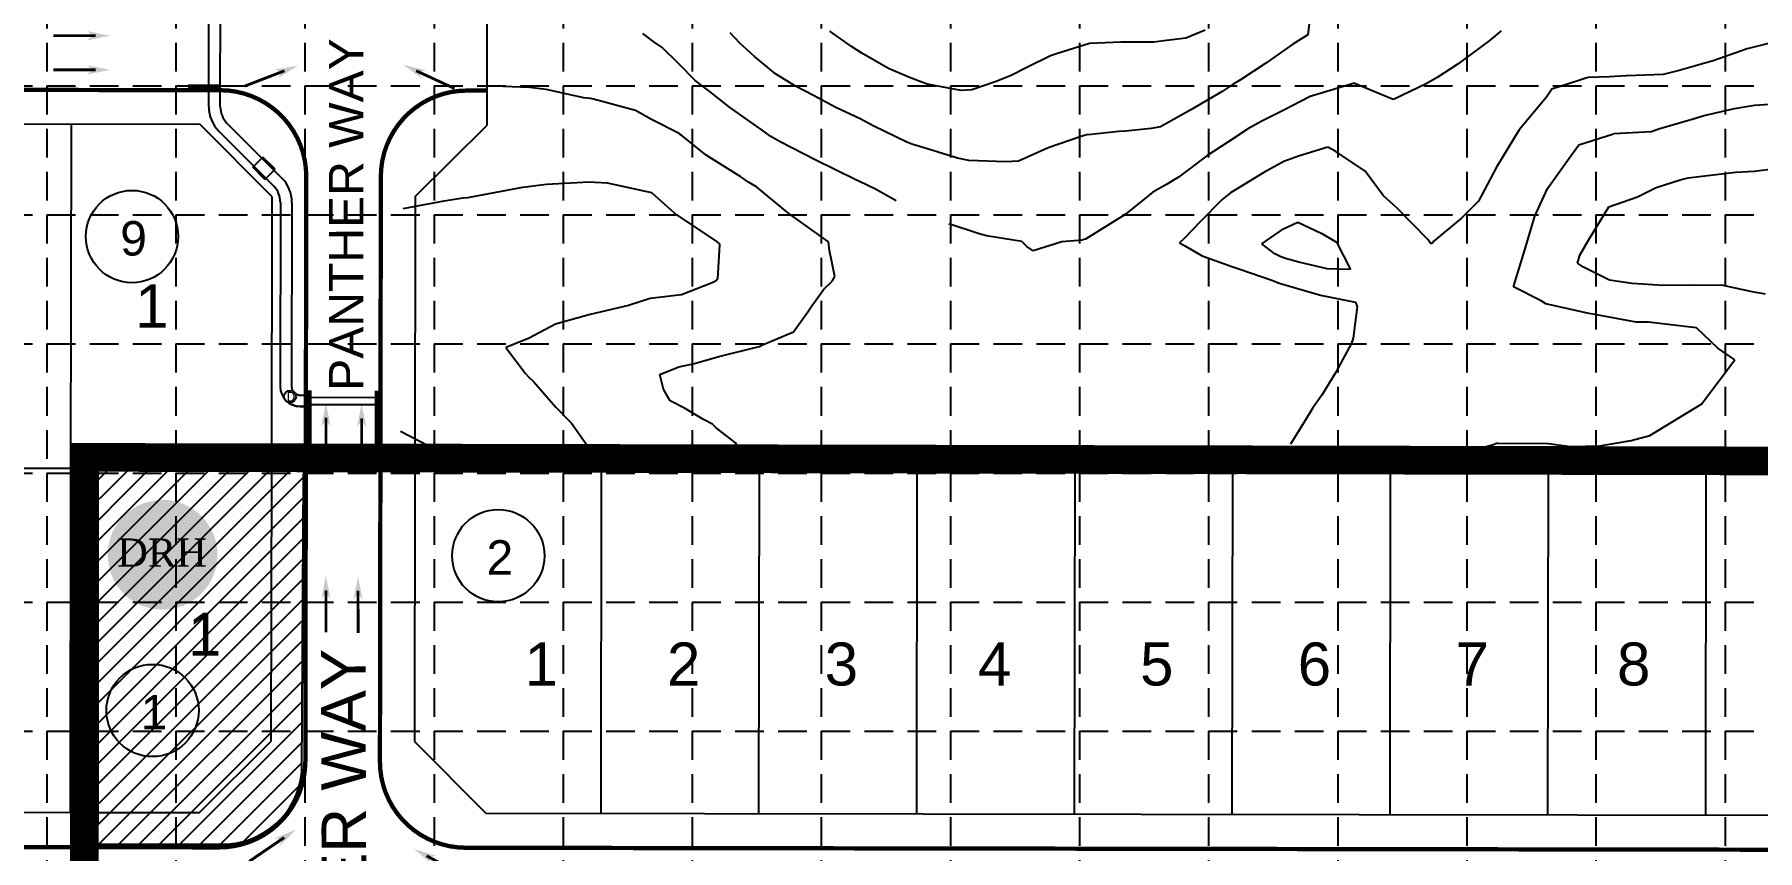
# Model space of a CAD drawing. Extents: x 626 to 3511, y 2890 to 4695.
# Drawn here: x 1974 to 2575, y 3706 to 3990 of the extents above; entities that cross this region are included whole.
import ezdxf
from ezdxf.enums import TextEntityAlignment as Align

# ---------------------------------------------------------------- set-up
doc = ezdxf.new("R2010")
doc.units = 0
doc.header["$LTSCALE"] = 100
doc.header["$MEASUREMENT"] = 0
doc.linetypes.add('HIDDEN', pattern=[0.375, 0.25, -0.125])
doc.layers.get('0').update_dxf_attribs({"linetype": 'CONTINUOUS'})
for name, color, linetype in [('$-BNDY', 6, 'CONTINUOUS'), ('$-BNDY2', 4, 'CONTINUOUS'), ('$-LOTS', 4, 'CONTINUOUS'), ('BASE', 7, 'CONTINUOUS'), ('DG-XCONTOURS', 9, 'CONTINUOUS'), ('DG-XIDX_CONTOURS', 2, 'CONTINUOUS'), ('DR HORTON LOGO', 1, 'CONTINUOUS'), ('FG-STNAME', 5, 'CONTINUOUS'), ('FGC-STNAMES', 7, 'CONTINUOUS'), ('GRID', 254, 'HIDDEN'), ('P-P', 3, 'CONTINUOUS'), ('PDG-ARROWS', 250, 'CONTINUOUS'), ('PSW-LOTNUM', 7, 'CONTINUOUS'), ('PSWDGC-NEW_STORM', 2, 'CONTINUOUS'), ('PSWDGC-PAVING', 3, 'CONTINUOUS'), ('SODDED LOT', 2, 'CONTINUOUS')]:
    doc.layers.add(name, color=color, linetype=linetype)
doc.layers.get('0').freeze()
doc.styles.add('DRHorton', font='dutcheb.ttf')
doc.styles.add('ROMANS', font='romans.shx', dxfattribs={"width": 0.67})
doc.styles.get("Standard").update_dxf_attribs({"font": 'ARIAL.TTF'})

# ---------------------------------------------------------------- blocks, each defined once
blk = doc.blocks.new('A$C11115995')
at = {"const_width": 1}
blk.add_lwpolyline([(1.63, 19.75), (1.63, 5)], dxfattribs=at)
blk.add_solid([(1.63, 0), (0, 8), (3.25, 8), (1.63, 6)])
blk = doc.blocks.new('DRHorton')
h = blk.add_hatch(color=1)
h.paths.add_polyline_path([(78.7, 25.78, 1), (40.43, 25.78, 1)])
h.paths.add_polyline_path([(42.33, 17.91), (76.5, 17.91), (76.5, 34.87), (42.33, 34.87)], flags=24)
at = {"layer": 'BASE', "color": 176, "style": 'DRHorton'}
blk.add_text('DRH', height=9.814, dxfattribs=at).set_placement((59.39, 21.64), align=Align.CENTER)
blk = doc.blocks.new('new block')
at = {"layer": 'PDG-ARROWS', "color": 7}
for p, rotation in [((2077.65, 3861.8, 21364), 180.1743983256627), ((2090.09, 3861.58, 21364), 180.1743983256627), ((2077.65, 3801.62, 21364), 180.1743983256627), ((2088.83, 3801.4, 21364), 180.1743983256627), ((2066.56, 3711.85, 21364), 124.2581121779854), ((2107.49, 3707.82, 21364), 241.564615435485)]:
    blk.add_blockref('A$C11115995', p, dxfattribs=dict(at, rotation=rotation))

msp = doc.modelspace()

# ---------------------------------------------------------------- hatches: boundary and pattern name
at = {"layer": 'SODDED LOT'}
h = msp.add_hatch(dxfattribs=at)
h.set_pattern_fill('ANSI31', color=256, scale=40, style=0)
edge = h.paths.add_edge_path()
edge.add_line((2068.47, 3837.69), (2068.49, 3838.12))
edge.add_line((2068.49, 3838.12), (1987.36, 3838.73))
edge.add_line((1987.36, 3838.73), (1988.31, 3708.03))
edge.add_line((1988.31, 3708.03), (2040, 3708.03))
edge.add_arc((2040, 3735.77), 27.74, 270, 354.37869)
edge.add_line((2067.61, 3733.05), (2068.27, 3836.85))
edge.add_line((2068.27, 3836.85), (2068.47, 3837.69))

# ---------------------------------------------------------------- linework, layer by layer
at = {"layer": '$-BNDY', "color": 7}
for p, q in [((2132.2, 3958.8), (2132.27, 4008.8)), ((2107.16, 3933.84), (2132.2, 3958.8)), ((2107.16, 3933.84), (2107.02, 3838.84)), ((1987.02, 3839.02), (1986.84, 3719.02)), ((2107.02, 3838.84), (1987.02, 3839.02)), ((1986.84, 3719.02), (1991.84, 3719.01)), ((1991.84, 3719.01), (1991.58, 3549.01))]:
    msp.add_line(p, q, dxfattribs=at)
at = {"layer": '$-BNDY2', "color": 7}
msp.add_line((3172.02, 3837.24), (2107.02, 3838.84), dxfattribs=at)
at = {"layer": '$-LOTS', "color": 7}
for p, q in [((2032.2, 3958.95), (1483.04, 3959.77)), ((1987.2, 3959.02), (1987.02, 3839.02)), ((2057.16, 3933.91), (2032.2, 3958.95)), ((2057.16, 3933.91), (2057.02, 3838.91)), ((1987.02, 3839.02), (1422.2, 3839.87)), ((2057.02, 3838.91), (2056.88, 3743.91)), ((2107.02, 3838.84), (2106.88, 3743.84)), ((2172.02, 3838.74), (2171.84, 3718.74)), ((2227.02, 3838.66), (2226.84, 3718.66)), ((2282.02, 3838.57), (2281.84, 3718.57)), ((2337.02, 3838.49), (2336.84, 3718.49)), ((2392.02, 3838.41), (2391.84, 3718.41)), ((2447.02, 3838.33), (2446.84, 3718.33)), ((2502.02, 3838.24), (2501.84, 3718.24)), ((2557.02, 3838.16), (2556.84, 3718.16)), ((2031.84, 3718.95), (2056.88, 3743.91)), ((2106.88, 3743.84), (2131.84, 3718.8)), ((1986.84, 3719.02), (1432.32, 3719.85)), ((2031.84, 3718.95), (1986.84, 3719.02)), ((3146.84, 3717.27), (2131.84, 3718.8))]:
    msp.add_line(p, q, dxfattribs=at)
at = {"layer": 'BASE', "const_width": 10}
msp.add_lwpolyline([(1785.52, 3192.88), (1786.03, 3549.26), (1991.73, 3549.26), (1991.99, 3842.92), (3172.95, 3840.43)], dxfattribs=at)
at = {"layer": 'DG-XCONTOURS', "color": 43}
for p, q in [((2419.11, 3996.99, 1144), (2418.3, 3990.19, 1144)), ((2220.25, 3987.36, 1144), (2216.93, 3990.9, 1144)), ((2259.24, 3986.12, 1143), (2251.62, 3991.51, 1143)), ((2368.07, 3988.12, 1143), (2364.56, 3987.64, 1143)), ((2374.82, 3988.91, 1143), (2368.07, 3988.12, 1143)), ((2375.79, 3989.09, 1143), (2374.82, 3988.91, 1143)), ((2382.48, 3991.84, 1143), (2375.79, 3989.09, 1143)), ((2414.94, 3988.13, 1144), (2413.1, 3986.94, 1144)), ((2418.3, 3990.19, 1144), (2414.94, 3988.13, 1144)), ((2225.44, 3982.72, 1144), (2220.25, 3987.36, 1144)), ((2232.79, 3976.7, 1144), (2225.44, 3982.72, 1144)), ((2262.87, 3983.9, 1143), (2259.24, 3986.12, 1143)), ((2272.15, 3978.56, 1143), (2262.87, 3983.9, 1143)), ((2328.55, 3982.92, 1143), (2320.32, 3978.85, 1143)), ((2331.04, 3983.75, 1143), (2328.55, 3982.92, 1143)), ((2342.18, 3987.23, 1143), (2331.04, 3983.75, 1143)), ((2353.08, 3987.65, 1143), (2342.18, 3987.23, 1143)), ((2353.37, 3987.67, 1143), (2353.08, 3987.65, 1143)), ((2364.24, 3987.63, 1143), (2353.37, 3987.67, 1143)), ((2364.56, 3987.64, 1143), (2364.24, 3987.63, 1143)), ((2413.1, 3986.94, 1144), (2403.64, 3980.4, 1144)), ((2571.37, 3985.35, 1146), (2559.52, 3981.2, 1146)), ((2579.31, 3987.31, 1146), (2571.37, 3985.35, 1146)), ((2239.75, 3972.3, 1144), (2232.79, 3976.7, 1144)), ((2279.42, 3975.33, 1143), (2272.15, 3978.56, 1143)), ((2314.84, 3976.08, 1143), (2309.62, 3973.93, 1143)), ((2320.32, 3978.85, 1143), (2314.84, 3976.08, 1143)), ((2403.64, 3980.4, 1144), (2394.8, 3974.59, 1144)), ((2529.07, 3975.96, 1146), (2523.44, 3975.63, 1146)), ((2529.34, 3975.98, 1146), (2529.07, 3975.96, 1146)), ((2542.09, 3976.43, 1146), (2529.34, 3975.98, 1146)), ((2547.69, 3977.77, 1146), (2542.09, 3976.43, 1146)), ((2556.63, 3980.4, 1146), (2547.69, 3977.77, 1146)), ((2559.52, 3981.2, 1146), (2556.63, 3980.4, 1146)), ((2147.01, 3971.86, 1146), (2137.82, 3972.23, 1146)), ((2152.82, 3971.19, 1146), (2147.01, 3971.86, 1146)), ((2165.94, 3968.32, 1146), (2152.82, 3971.19, 1146)), ((2245.94, 3969.06, 1144), (2239.75, 3972.3, 1144)), ((2285.61, 3973.08, 1143), (2279.42, 3975.33, 1143)), ((2297.48, 3970.79, 1143), (2285.61, 3973.08, 1143)), ((2301.19, 3971.02, 1143), (2297.48, 3970.79, 1143)), ((2309.62, 3973.93, 1143), (2301.19, 3971.02, 1143)), ((2388.44, 3970.48, 1144), (2377.5, 3964.14, 1144)), ((2392.23, 3973, 1144), (2388.44, 3970.48, 1144)), ((2394.8, 3974.59, 1144), (2392.23, 3973, 1144)), ((2503.39, 3971.33, 1146), (2501.42, 3968.53, 1146)), ((2512.73, 3974.27, 1146), (2503.39, 3971.33, 1146)), ((2515.57, 3975.3, 1146), (2512.73, 3974.27, 1146)), ((2516.02, 3975.33, 1146), (2515.57, 3975.3, 1146)), ((2523.44, 3975.63, 1146), (2516.02, 3975.33, 1146)), ((2168.25, 3968.03, 1146), (2165.94, 3968.32, 1146)), ((2169.25, 3967.77, 1146), (2168.25, 3968.03, 1146)), ((2183.88, 3963.81, 1146), (2169.25, 3967.77, 1146)), ((2253.77, 3964.87, 1144), (2245.94, 3969.06, 1144)), ((2262.24, 3960.97, 1144), (2253.77, 3964.87, 1144)), ((2377.5, 3964.14, 1144), (2366.91, 3958.15, 1144)), ((2501.42, 3968.53, 1146), (2491.97, 3957.15, 1146)), ((2556.41, 3962.12, 1147), (2567.01, 3964.53, 1147)), ((2567.01, 3964.53, 1147), (2573.96, 3965.77, 1147)), ((2573.96, 3965.77, 1147), (2584.53, 3966.41, 1147)), ((2189.57, 3960.72, 1146), (2183.88, 3963.81, 1146)), ((2199.13, 3955.86, 1146), (2189.57, 3960.72, 1146)), ((2266.98, 3958.44, 1144), (2262.24, 3960.97, 1144)), ((2278.56, 3952.87, 1144), (2266.98, 3958.44, 1144)), ((2366.91, 3958.15, 1144), (2363.66, 3957.55, 1144)), ((2540.96, 3957.56, 1147), (2552.56, 3961, 1147)), ((2552.56, 3961, 1147), (2556.41, 3962.12, 1147)), ((2199.55, 3955.54, 1146), (2199.13, 3955.86, 1146)), ((2200.11, 3955.12, 1146), (2199.55, 3955.54, 1146)), ((2208.55, 3948.33, 1146), (2200.11, 3955.12, 1146)), ((2280.23, 3952.18, 1144), (2278.56, 3952.87, 1144)), ((2286.11, 3950.41, 1144), (2280.23, 3952.18, 1144)), ((2331.12, 3952.03, 1144), (2328.17, 3950.99, 1144)), ((2339.66, 3954.93, 1144), (2331.12, 3952.03, 1144)), ((2341.23, 3955.42, 1144), (2339.66, 3954.93, 1144)), ((2342.82, 3955.55, 1144), (2341.23, 3955.42, 1144)), ((2352.45, 3956.58, 1144), (2342.82, 3955.55, 1144)), ((2354.76, 3956.69, 1144), (2352.45, 3956.58, 1144)), ((2363.66, 3957.55, 1144), (2354.76, 3956.69, 1144)), ((2491.97, 3957.15, 1146), (2484.1, 3944.12, 1146)), ((2512.79, 3951.9, 1147), (2524.84, 3955.76, 1147)), ((2524.84, 3955.76, 1147), (2525, 3955.8, 1147)), ((2525, 3955.8, 1147), (2537.92, 3956.52, 1147)), ((2537.92, 3956.52, 1147), (2540.96, 3957.56, 1147)), ((2220.68, 3940.79, 1146), (2208.55, 3948.33, 1146)), ((2296.14, 3947.27, 1144), (2286.11, 3950.41, 1144)), ((2300.07, 3946.47, 1144), (2296.14, 3947.27, 1144)), ((2312.98, 3946.02, 1144), (2300.07, 3946.47, 1144)), ((2317.4, 3946.15, 1144), (2312.98, 3946.02, 1144)), ((2327.59, 3950.78, 1144), (2317.4, 3946.15, 1144)), ((2328.17, 3950.99, 1144), (2327.59, 3950.78, 1144)), ((2409.96, 3946.05, 1146), (2402.96, 3942.3, 1146)), ((2415, 3947.9, 1146), (2409.96, 3946.05, 1146)), ((2425.31, 3951.07, 1146), (2415, 3947.9, 1146)), ((2427.99, 3949.6, 1146), (2425.31, 3951.07, 1146)), ((2438.27, 3942.73, 1146), (2427.99, 3949.6, 1146)), ((2501.85, 3936.7, 1147), (2509.96, 3948.11, 1147)), ((2509.96, 3948.11, 1147), (2512.79, 3951.9, 1147)), ((2223.35, 3938.93, 1146), (2220.68, 3940.79, 1146)), ((2402.96, 3942.3, 1146), (2391.3, 3935.16, 1146)), ((2444.53, 3934.19, 1146), (2438.27, 3942.73, 1146)), ((2481.93, 3940.11, 1146), (2477.81, 3932.29, 1146)), ((2484.1, 3944.12, 1146), (2481.93, 3940.11, 1146)), ((2548.09, 3939.64, 1148), (2550.85, 3940.35, 1148)), ((2550.85, 3940.35, 1148), (2567.41, 3942.33, 1148)), ((2567.41, 3942.33, 1148), (2573.87, 3942.76, 1148)), ((2573.87, 3942.76, 1148), (2587.91, 3944.41, 1148)), ((2125.51, 3933.52, 1147), (2144.68, 3937.09, 1147)), ((2144.68, 3937.09, 1147), (2152.92, 3938.23, 1147)), ((2152.92, 3938.23, 1147), (2167.69, 3938.95, 1147)), ((2167.69, 3938.95, 1147), (2174.07, 3938.62, 1147)), ((2174.07, 3938.62, 1147), (2189.46, 3935.26, 1147)), ((2189.46, 3935.26, 1147), (2189.54, 3935.24, 1147)), ((2189.54, 3935.24, 1147), (2189.57, 3935.22, 1147)), ((2189.57, 3935.22, 1147), (2189.62, 3935.19, 1147)), ((2189.62, 3935.19, 1147), (2198.28, 3927.44, 1147)), ((2226.13, 3937.26, 1146), (2223.35, 3938.93, 1146)), ((2237.36, 3927.91, 1146), (2226.13, 3937.26, 1146)), ((2391.3, 3935.16, 1146), (2388.43, 3932.85, 1146)), ((2449.41, 3929.85, 1146), (2444.53, 3934.19, 1146)), ((2497.4, 3927.06, 1147), (2501.85, 3936.7, 1147)), ((2533.16, 3933.79, 1148), (2539.67, 3937.05, 1148)), ((2539.67, 3937.05, 1148), (2548.09, 3939.64, 1148)), ((2102.92, 3929.7, 1147), (2117.23, 3932.39, 1147)), ((2117.23, 3932.39, 1147), (2123.75, 3933.44, 1147)), ((2123.75, 3933.44, 1147), (2125.51, 3933.52, 1147)), ((2251.21, 3918.05, 1146), (2237.36, 3927.91, 1146)), ((2388.43, 3932.85, 1146), (2380.88, 3925.12, 1146)), ((2460.15, 3918.88, 1146), (2449.41, 3929.85, 1146)), ((2477.81, 3932.29, 1146), (2472.01, 3926.39, 1146)), ((2516.11, 3918.66, 1148), (2523.22, 3930.32, 1148)), ((2523.22, 3930.32, 1148), (2533.16, 3933.79, 1148)), ((2198.28, 3927.44, 1147), (2212.39, 3918.05, 1147)), ((2380.88, 3925.12, 1146), (2375.32, 3919.35, 1146)), ((2402.2, 3917.39, 1147), (2409.83, 3922.64, 1147)), ((2409.83, 3922.64, 1147), (2414.79, 3924.98, 1147)), ((2414.79, 3924.98, 1147), (2423.14, 3921.03, 1147)), ((2472.01, 3926.39, 1146), (2462.37, 3918.46, 1146)), ((2493.95, 3915.24, 1147), (2497.4, 3927.06, 1147)), ((2212.39, 3918.05, 1147), (2212.88, 3917.63, 1147)), ((2213.22, 3917.04, 1147), (2212.48, 3905.22, 1147)), ((2212.88, 3917.63, 1147), (2213.23, 3917.36, 1147)), ((2213.23, 3917.36, 1147), (2213.22, 3917.04, 1147)), ((2251.51, 3915.07, 1146), (2251.21, 3918.05, 1146)), ((2375.32, 3919.35, 1146), (2373.58, 3917.69, 1146)), ((2373.58, 3917.69, 1146), (2375.63, 3916.55, 1146)), ((2375.63, 3916.55, 1146), (2381.46, 3913.15, 1146)), ((2406.79, 3913.89, 1147), (2402.2, 3917.39, 1147)), ((2423.14, 3921.03, 1147), (2428.28, 3917.94, 1147)), ((2428.28, 3917.94, 1147), (2433.11, 3908.39, 1147)), ((2460.88, 3917.78, 1146), (2460.15, 3918.88, 1146)), ((2461.45, 3917.33, 1146), (2460.88, 3917.78, 1146)), ((2462.37, 3918.46, 1146), (2461.45, 3917.33, 1146)), ((2513.12, 3913.4, 1148), (2516.11, 3918.66, 1148)), ((2253.4, 3905.96, 1146), (2251.51, 3915.07, 1146)), ((2381.46, 3913.15, 1146), (2391.82, 3909.49, 1146)), ((2408.84, 3912.86, 1147), (2406.79, 3913.89, 1147)), ((2410.46, 3912.31, 1147), (2408.84, 3912.86, 1147)), ((2415.09, 3910.97, 1147), (2410.46, 3912.31, 1147)), ((2424.99, 3908.69, 1147), (2415.09, 3910.97, 1147)), ((2490.02, 3902.34, 1147), (2493.95, 3915.24, 1147)), ((2512.29, 3910.59, 1148), (2513.12, 3913.4, 1148)), ((2514.38, 3909.22, 1148), (2512.29, 3910.59, 1148)), ((2212.03, 3904.5, 1147), (2210.66, 3903.74, 1147)), ((2212.48, 3905.22, 1147), (2212.03, 3904.5, 1147)), ((2249.55, 3901.59, 1146), (2252.45, 3904.4, 1146)), ((2252.45, 3904.4, 1146), (2253.4, 3905.96, 1146)), ((2391.82, 3909.49, 1146), (2394.64, 3908.55, 1146)), ((2394.64, 3908.55, 1146), (2405.69, 3904.69, 1146)), ((2405.69, 3904.69, 1146), (2407.52, 3903.96, 1146)), ((2407.52, 3903.96, 1146), (2408.3, 3903.61, 1146)), ((2433.11, 3908.39, 1147), (2424.99, 3908.69, 1147)), ((2523.42, 3904.67, 1148), (2514.38, 3909.22, 1148)), ((2531.2, 3903.51, 1148), (2523.42, 3904.67, 1148)), ((2189.05, 3898.31, 1147), (2181.55, 3895.89, 1147)), ((2199.99, 3899.6, 1147), (2189.05, 3898.31, 1147)), ((2210.66, 3903.74, 1147), (2199.99, 3899.6, 1147)), ((2245.35, 3895.76, 1146), (2249.55, 3901.59, 1146)), ((2408.3, 3903.61, 1146), (2410.71, 3902.98, 1146)), ((2410.71, 3902.98, 1146), (2422.69, 3899.42, 1146)), ((2422.69, 3899.42, 1146), (2434.85, 3897.01, 1146)), ((2499.57, 3897.47, 1147), (2490.02, 3902.34, 1147)), ((2542.3, 3902.85, 1148), (2531.2, 3903.51, 1148)), ((2552.09, 3902.97, 1148), (2542.3, 3902.85, 1148)), ((2563.07, 3902.82, 1148), (2552.09, 3902.97, 1148)), ((2573.18, 3900.66, 1148), (2563.07, 3902.82, 1148)), ((2577.76, 3899.82, 1148), (2573.18, 3900.66, 1148)), ((2168.15, 3892.7, 1147), (2156.03, 3889.41, 1147)), ((2181.55, 3895.89, 1147), (2168.15, 3892.7, 1147)), ((2238.98, 3886.65, 1146), (2244.05, 3893.66, 1146)), ((2244.05, 3893.66, 1146), (2245.35, 3895.76, 1146)), ((2435.48, 3895.46, 1146), (2434.14, 3884.43, 1146)), ((2434.85, 3897.01, 1146), (2435.48, 3895.46, 1146)), ((2501.27, 3896.46, 1147), (2499.57, 3897.47, 1147)), ((2516.24, 3893.04, 1147), (2501.27, 3896.46, 1147)), ((2518.28, 3892.71, 1147), (2516.24, 3893.04, 1147)), ((2532.74, 3890.06, 1147), (2518.28, 3892.71, 1147)), ((2156.03, 3889.41, 1147), (2146.65, 3884.41, 1147)), ((2227.99, 3882.1, 1146), (2238.98, 3886.65, 1146)), ((2537.08, 3890.12, 1147), (2532.74, 3890.06, 1147)), ((2553.61, 3888.11, 1147), (2537.08, 3890.12, 1147)), ((2553.75, 3888.08, 1147), (2553.61, 3888.11, 1147)), ((2553.8, 3888.05, 1147), (2553.75, 3888.08, 1147)), ((2561.25, 3880.97, 1147), (2553.8, 3888.05, 1147)), ((2146.65, 3884.41, 1147), (2138.77, 3881.22, 1147)), ((2138.77, 3881.22, 1147), (2145.65, 3872.19, 1147)), ((2213.01, 3878.1, 1146), (2226.17, 3881.33, 1146)), ((2226.17, 3881.33, 1146), (2227.19, 3881.59, 1146)), ((2227.19, 3881.59, 1146), (2227.99, 3882.1, 1146)), ((2433.45, 3882.73, 1146), (2427.97, 3872.34, 1146)), ((2434.14, 3884.43, 1146), (2433.45, 3882.73, 1146)), ((2567.16, 3876.94, 1147), (2561.25, 3880.97, 1147)), ((2192.41, 3871.78, 1146), (2199.04, 3874.47, 1146)), ((2199.04, 3874.47, 1146), (2204.51, 3875.7, 1146)), ((2204.51, 3875.7, 1146), (2213.01, 3878.1, 1146)), ((2556.11, 3862.29, 1147), (2567.16, 3876.94, 1147)), ((2145.65, 3872.19, 1147), (2146.59, 3871.03, 1147)), ((2146.59, 3871.03, 1147), (2148.46, 3869.21, 1147)), ((2148.46, 3869.21, 1147), (2156.14, 3860.48, 1147)), ((2193.69, 3866.76, 1146), (2192.41, 3871.78, 1146)), ((2427.97, 3872.34, 1146), (2423.21, 3864.57, 1146)), ((2196.07, 3862.67, 1146), (2193.69, 3866.76, 1146)), ((2201.04, 3860.03, 1146), (2196.07, 3862.67, 1146)), ((2423.21, 3864.57, 1146), (2419.98, 3860.2, 1146)), ((2555.61, 3861.64, 1147), (2556.11, 3862.29, 1147)), ((2156.14, 3860.48, 1147), (2161.65, 3854.83, 1147)), ((2207.66, 3856.18, 1146), (2201.04, 3860.03, 1146)), ((2210.83, 3854.46, 1146), (2207.66, 3856.18, 1146)), ((2419.98, 3860.2, 1146), (2417.3, 3855.77, 1146)), ((2537.53, 3850.52, 1147), (2555.61, 3861.64, 1147)), ((2101.97, 3852.1, 1148), (2111.71, 3847.02, 1148)), ((2161.65, 3854.83, 1147), (2167.26, 3847, 1147)), ((2212.05, 3853.21, 1146), (2210.83, 3854.46, 1146)), ((2218.82, 3848.03, 1146), (2212.05, 3853.21, 1146)), ((2417.3, 3855.77, 1146), (2412.25, 3847.5, 1146)), ((2530.93, 3848.81, 1147), (2537.53, 3850.52, 1147)), ((2111.71, 3847.02, 1148), (2123.72, 3842.14, 1148)), ((2167.26, 3847, 1147), (2170.75, 3842.95, 1147)), ((2223.04, 3840.98, 1146), (2218.82, 3848.03, 1146)), ((2467.36, 3843.2, 1147), (2482.95, 3847.41, 1147)), ((2482.95, 3847.41, 1147), (2484.05, 3847.84, 1147)), ((2484.05, 3847.84, 1147), (2484.61, 3847.88, 1147)), ((2484.61, 3847.88, 1147), (2502, 3847.71, 1147)), ((2502, 3847.71, 1147), (2509.95, 3846.69, 1147)), ((2509.95, 3846.69, 1147), (2520.03, 3846.95, 1147)), ((2520.03, 3846.95, 1147), (2530.93, 3848.81, 1147)), ((2463.34, 3838.62, 1147), (2467.36, 3843.2, 1147))]:
    msp.add_line(p, q, dxfattribs=at)
at = {"layer": 'DG-XIDX_CONTOURS', "color": 43}
for p, q in [((2190.36, 3987.84, 1145), (2186.55, 3990.69, 1145)), ((2481.53, 3988.2, 1145), (2479.24, 3986.49, 1145)), ((2485.63, 3991.64, 1145), (2481.53, 3988.2, 1145)), ((2193.2, 3985.82, 1145), (2190.36, 3987.84, 1145)), ((2199.08, 3980.08, 1145), (2193.2, 3985.82, 1145)), ((2479.24, 3986.49, 1145), (2470.69, 3980.19, 1145)), ((2204.76, 3974.32, 1145), (2199.08, 3980.08, 1145)), ((2470.69, 3980.19, 1145), (2463.32, 3975.42, 1145)), ((2207.69, 3972.09, 1145), (2204.76, 3974.32, 1145)), ((2209.93, 3970.41, 1145), (2207.69, 3972.09, 1145)), ((2216.75, 3965.03, 1145), (2209.93, 3970.41, 1145)), ((2433.42, 3973.06, 1145), (2421.47, 3969.44, 1145)), ((2434.11, 3973.33, 1145), (2433.42, 3973.06, 1145)), ((2434.3, 3973.41, 1145), (2434.11, 3973.33, 1145)), ((2448.06, 3967.74, 1145), (2434.3, 3973.41, 1145)), ((2459.58, 3973.19, 1145), (2448.32, 3967.85, 1145)), ((2463.32, 3975.42, 1145), (2459.58, 3973.19, 1145)), ((2228.11, 3956.95, 1145), (2216.75, 3965.03, 1145)), ((2419.09, 3968.71, 1145), (2409.44, 3963.8, 1145)), ((2421.47, 3969.44, 1145), (2419.09, 3968.71, 1145)), ((2448.32, 3967.85, 1145), (2448.06, 3967.74, 1145)), ((2402.3, 3960.12, 1145), (2397.6, 3957.63, 1145)), ((2409.44, 3963.8, 1145), (2402.3, 3960.12, 1145)), ((2231.16, 3954.83, 1145), (2228.11, 3956.95, 1145)), ((2234.31, 3952.93, 1145), (2231.16, 3954.83, 1145)), ((2246.56, 3946.63, 1145), (2234.31, 3952.93, 1145)), ((2390.41, 3952.81, 1145), (2383.13, 3948.03, 1145)), ((2397.6, 3957.63, 1145), (2390.41, 3952.81, 1145)), ((2260.79, 3939.68, 1145), (2246.56, 3946.63, 1145)), ((2383.13, 3948.03, 1145), (2373.25, 3940.67, 1145)), ((2373.25, 3940.67, 1145), (2368.82, 3937.97, 1145)), ((2262, 3939.12, 1145), (2260.79, 3939.68, 1145)), ((2267.55, 3936.44, 1145), (2262, 3939.12, 1145)), ((2274.79, 3932.42, 1145), (2267.55, 3936.44, 1145)), ((2364.25, 3935.44, 1145), (2354.61, 3927.6, 1145)), ((2368.82, 3937.97, 1145), (2364.25, 3935.44, 1145)), ((2303.67, 3920.9, 1145), (2293.1, 3924.39, 1145)), ((2354.61, 3927.6, 1145), (2340.77, 3919.02, 1145)), ((2306.33, 3920.16, 1145), (2303.67, 3920.9, 1145)), ((2318.59, 3918.16, 1145), (2306.33, 3920.16, 1145)), ((2320.3, 3916.43, 1145), (2318.59, 3918.16, 1145)), ((2322.51, 3914.95, 1145), (2320.3, 3916.43, 1145)), ((2332.53, 3918.09, 1145), (2322.51, 3914.95, 1145)), ((2339.63, 3918.65, 1145), (2332.53, 3918.09, 1145)), ((2340.15, 3918.89, 1145), (2339.63, 3918.65, 1145)), ((2340.77, 3919.02, 1145), (2340.15, 3918.89, 1145))]:
    msp.add_line(p, q, dxfattribs=at)
at = {"layer": 'GRID', "color": 252, "linetype": 'HIDDEN', "ltscale": 0.4}
for p, q in [((1978.71, 4647.46), (1978.71, 3072.26)), ((2023.71, 4647.46), (2023.71, 3072.26)), ((2068.71, 4647.46), (2068.71, 3072.26)), ((2113.71, 4647.46), (2113.71, 3072.26)), ((2158.71, 4647.46), (2158.71, 3072.26)), ((2203.71, 4647.46), (2203.71, 3072.26)), ((2248.71, 4647.46), (2248.71, 3072.26)), ((2293.71, 4647.46), (2293.71, 3072.26)), ((2338.71, 4647.46), (2338.71, 3072.26)), ((2383.71, 4647.46), (2383.71, 3072.26)), ((2428.71, 4647.46), (2428.71, 3072.26)), ((2473.71, 4647.46), (2473.71, 3072.26)), ((2518.71, 4647.46), (2518.71, 3072.26)), ((2563.71, 4647.46), (2563.71, 3072.26)), ((673.71, 3972.46), (3463.71, 3972.46)), ((673.71, 3927.46), (3463.71, 3927.46)), ((673.71, 3882.46), (3463.71, 3882.46)), ((673.71, 3837.46), (3463.71, 3837.46)), ((673.71, 3792.46), (3463.71, 3792.46)), ((673.71, 3747.46), (3463.71, 3747.46))]:
    msp.add_line(p, q, dxfattribs=at)
at = {"layer": 'P-P', "color": 7, "const_width": 1.5}
for points in [[(1991.82, 3707.01), (1432.3, 3707.85, -0.110653), (1373.87, 3721.04, -0.447103), (1361.19, 3763.91), (1417.24, 3854.66, 0.1229), (1445.64, 3943.71, -0.395982), (1475.62, 3971.79), (2039.22, 3970.94, -0.414214), (2069.17, 3940.89), (2069.02, 3838.89)], [(2132.22, 3970.8), (2125.22, 3970.81, 0.414214), (2095.17, 3940.85), (2095.02, 3838.85)], [(3184.05, 3862.22), (3183.86, 3735.22, -0.414214), (3153.82, 3705.26), (2124.82, 3706.81, -0.414214), (2094.86, 3736.86), (2095.02, 3838.85)], [(2069.02, 3838.89), (2068.86, 3736.89, -0.414214), (2038.82, 3706.94), (1986.82, 3707.02)]]:
    msp.add_lwpolyline(points, format="xyb", dxfattribs=at)
at = {"layer": 'PSW-LOTNUM', "color": 7}
for centre in [(2008.44, 3919.91, -3298.91), (2136.11, 3808.65, -3298.91), (2015.61, 3754.67, -3298.91)]:
    msp.add_circle(centre, 16.09, dxfattribs=at)
at = {"layer": 'PSWDGC-NEW_STORM', "color": 5}
for p, q in [((2035.22, 3970.94), (2035.26, 3996.94)), ((2039.22, 3970.94), (2039.26, 3996.94)), ((2035.21, 3965.16), (2035.22, 3970.94)), ((2039.21, 3965.15), (2039.22, 3970.94)), ((2060.66, 3940.32), (2041.54, 3959.49)), ((2057.82, 3937.5), (2038.71, 3956.67)), ((2050.54, 3944.1), (2054.08, 3947.63)), ((2058.31, 3943.38), (2054.08, 3947.63)), ((2054.77, 3939.85), (2050.54, 3944.1)), ((2054.77, 3939.85), (2058.31, 3943.38)), ((2060.16, 3931.84), (2060.06, 3867.66)), ((2064.16, 3931.83), (2064.06, 3867.65)), ((2067.06, 3864.65), (2069.06, 3864.64)), ((2069.06, 3863.89), (2095.06, 3863.85)), ((2067.05, 3860.65), (2069.05, 3860.64)), ((2069.05, 3861.39), (2095.05, 3861.35))]:
    msp.add_line(p, q, dxfattribs=at)
at = {"layer": 'PSWDGC-NEW_STORM', "color": 5, "const_width": 2}
for points in [[(2039.22, 3971.94), (2027.97, 3971.96)], [(2070.02, 3838.89), (2070.06, 3866.27)], [(2094.02, 3838.86), (2094.06, 3866.23)]]:
    msp.add_lwpolyline(points, dxfattribs=at)
at = {"layer": 'PSWDGC-NEW_STORM', "color": 5}
msp.add_lwpolyline([(2065.34, 3865.19), (2065.75, 3864.95), (2066.11, 3864.8), (2066.52, 3864.7), (2066.83, 3864.66), (2069.06, 3864.64), (2069.05, 3860.64), (2066.42, 3860.68), (2065.24, 3860.88), (2063.82, 3861.44), (2062.7, 3862.17)], dxfattribs=at)
at = {"layer": 'PSWDGC-NEW_STORM', "color": 5, "linetype": 'Continuous'}
msp.add_circle((2063.52, 3864.12), 2.11, dxfattribs=at)
at = {"layer": 'PSWDGC-NEW_STORM', "color": 5}
for centre, radius, start, end in [((2047.21, 3965.14), 12, 179.91389, 224.91389), ((2047.21, 3965.14), 8, 179.91389, 224.91389), ((2052.16, 3931.85), 12, 359.91389, 44.91389), ((2052.16, 3931.85), 8, 359.91389, 44.91389), ((2067.06, 3867.65), 7, 179.91389, 269.91389), ((2067.06, 3867.65), 3, 179.91389, 269.91389)]:
    msp.add_arc(centre, radius, start, end, dxfattribs=at)
at = {"layer": 'PSWDGC-PAVING', "color": 7}
for p, q in [((2039.22, 3970.94), (1475.62, 3971.79)), ((2039.22, 3968.94), (2039.22, 3972.94)), ((2132.22, 3970.8), (2125.22, 3970.81)), ((2069.17, 3940.89), (2069.02, 3838.89)), ((2095.17, 3940.85), (2095.02, 3838.85)), ((1991.82, 3707.01), (1432.3, 3707.85))]:
    msp.add_line(p, q, dxfattribs=at)
for centre, start, end in [((2039.17, 3940.94), 359.91389, 89.91389), ((2125.17, 3940.81), 89.91389, 179.91389)]:
    msp.add_arc(centre, 30, start, end, dxfattribs=at)
at = {"layer": 'SODDED LOT'}
msp.add_lwpolyline([(2068.47, 3837.69), (2068.49, 3838.12), (1987.36, 3838.73), (1988.31, 3708.03), (2040, 3708.03, 0.385761), (2067.61, 3733.05), (2068.27, 3836.85)], format="xyb", close=True, dxfattribs=at)

# ---------------------------------------------------------------- block references
at = {"layer": 'DR HORTON LOGO', "color": 5}
msp.add_blockref('DRHorton', (1959.53, 3783.19), dxfattribs=at)
msp.add_blockref('DRHorton', (1959.53, 3783.19), dxfattribs=at)
at = {"layer": 'PDG-ARROWS'}
for p, rotation in [((2000.77, 3988.3), 89.99807045798647), ((2000.77, 3976.4), 89.99807045798647), ((2066.85, 3977.99), 111.0874117524951), ((2103.65, 3981.29), 245.1832768475142)]:
    msp.add_blockref('A$C11115995', p, dxfattribs=dict(at, rotation=rotation))
at = {"layer": 'PDG-ARROWS', "color": 5}
msp.add_blockref('new block', (0, 0), dxfattribs=at)

# ---------------------------------------------------------------- texts
at = {"layer": 'FG-STNAME', "color": 7}
msp.add_text('PANTHER WAY', height=12, rotation=90.02397, dxfattribs=at).set_placement((2089.12, 3866.12, -1542.01))
at = {"layer": 'FGC-STNAMES', "color": 7}
msp.add_text('PANTHER WAY', height=15.552, rotation=90.19392, dxfattribs=at).set_placement((2090.36, 3616.95))
at = {"layer": 'PSW-LOTNUM', "color": 7}
for s, height, p in [('9', 12, (2008.98, 3913.3, -3298.91)), ('1', 15, (2015.36, 3888.2, -1649.45)), ('2', 12, (2136.65, 3802.04, -3298.91)), ('1', 15, (2033.78, 3773.8, -1649.45)), ('1', 15, (2151.13, 3763.38, -1649.45)), ('2', 15, (2200.73, 3763.38, -1649.45)), ('3', 15, (2255.7, 3763.38, -1649.45)), ('4 ', 15, (2312.01, 3763.38, -1649.45)), ('5', 15, (2365.63, 3763.38, -1649.45)), ('6', 15, (2420.6, 3763.38, -1649.45)), ('7', 15, (2475.56, 3763.38, -1649.45)), ('8', 15, (2531.87, 3763.38, -1649.45)), ('1', 12, (2016.14, 3748.06, -3298.91))]:
    msp.add_text(s, height=height, dxfattribs=at).set_placement(p, align=Align.CENTER)
at = {"layer": 'PSWDGC-NEW_STORM', "color": 5, "linetype": 'Continuous', "style": 'ROMANS'}
msp.add_text('D', height=3.2, dxfattribs=at).set_placement((2063.78, 3864.09), align=Align.MIDDLE)

doc.saveas('drawing.dxf')
